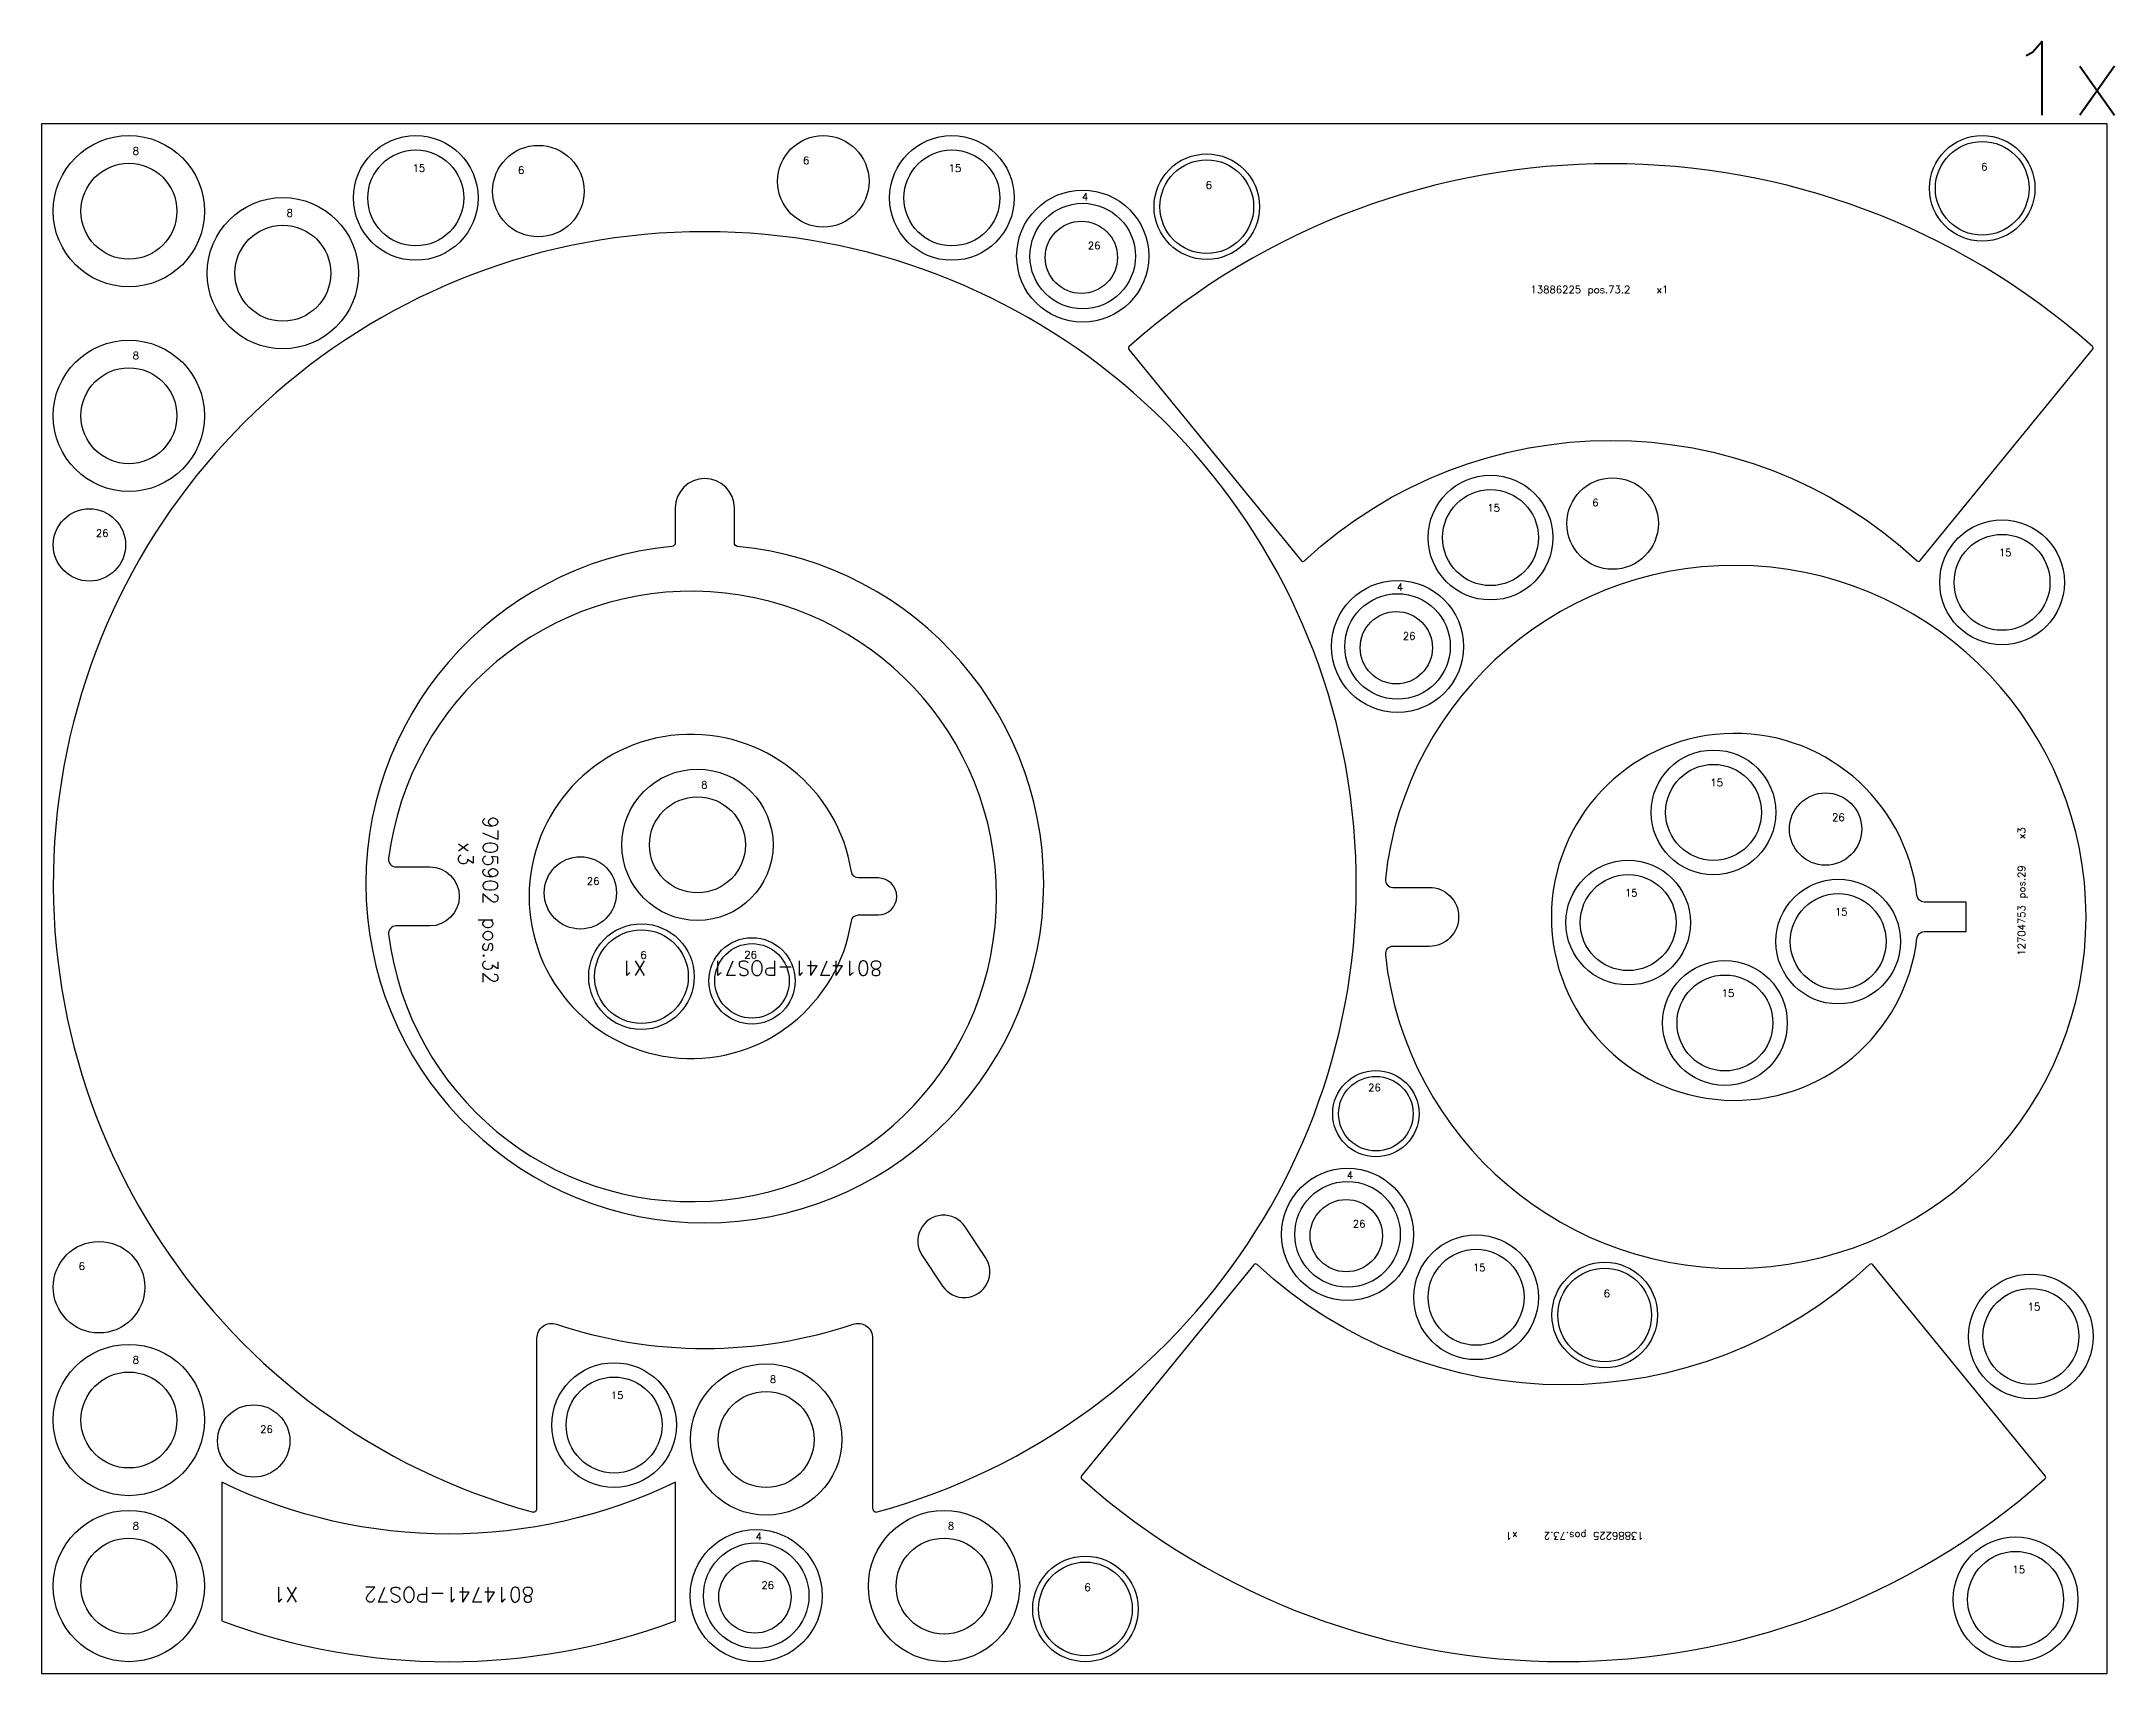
# Model space of a CAD drawing. Header units: millimetres. Extents: x 0 to 10220, y 0 to 2216.
# Drawn here: x 0 to 2810, y 0 to 2211 of the extents above; entities that cross this region are included whole.
import ezdxf

# ---------------------------------------------------------------- set-up
doc = ezdxf.new("R2010")
doc.units = ezdxf.units.MM
for name, color, linetype in [('--NestedParts--', 7, 'Continuous'), ('sheet', 24, 'Continuous'), ('Texto', 7, 'Continuous')]:
    doc.layers.add(name, color=color, linetype=linetype)
doc.styles.get("Standard").update_dxf_attribs({"font": 'txt.shx'})

msp = doc.modelspace()

# ---------------------------------------------------------------- linework, layer by layer
at = {"layer": '--NestedParts--', "color": 7}
for points in [[(1474.1, 1794.3), (1707.7, 1508.1, 0.433065), (1712.1, 1507.8, -0.392803), (2542.4, 1507.8, 0.433065), (2546.8, 1508.1), (2780.4, 1794.3, 0.402577), (2780.1, 1798.4, 0.378993), (1474.4, 1798.4, 0.402577)], [(665.3, 219, 0.495075), (671.7, 223.8), (671.7, 454.4, -0.512918), (698, 473.4, 0.163903), (1100.3, 473.4, -0.512918), (1126.7, 454.4), (1126.7, 223.8, 0.495075), (1133, 219, 7.417879)], [(859.2, 1579.4), (859.2, 1532.3, -0.386041), (854.6, 1527.3, 20.573616), (943.7, 1527.3, -0.386041), (939.2, 1532.3), (939.2, 1579.4, 1)], [(1821.7, 974.2, 18.586197), (1821.7, 1076.4, 0.446063), (1831.7, 1065.3), (1881, 1065.3, -0.414214), (1921, 1025.3), (1921, 1025.3, -0.414214), (1881, 985.3), (1831.7, 985.3, 0.446063)], [(526.4, 1013), (480.5, 1013, 0.451087), (470.6, 1001.7, 16.077802), (470.6, 1104.2, 0.451087), (480.5, 1093), (526.4, 1093, -0.999998)], [(1097.8, 1019.5, -0.370049), (1107.7, 1028), (1134.4, 1028, 1), (1134.4, 1078), (1107.7, 1078, -0.370049), (1097.8, 1086.5, 13.037584)], [(2542.3, 996.5, -0.380606), (2552.2, 1005.3), (2609, 1005.3), (2609, 1045.3), (2552.2, 1045.3, -0.380606), (2542.3, 1054.1, 17.208556)], [(1193.8, 566.5), (1221.5, 525, 1), (1279.8, 563.8), (1252, 605.4, 1.000001)], [(2716.1, 267.7), (2482.5, 553.9, 0.433065), (2478.1, 554.2, -0.392803), (1647.8, 554.2, 0.433065), (1643.4, 553.9), (1409.8, 267.7, 0.402577), (1410.1, 263.6, 0.378993), (2715.8, 263.6, 0.402577)], [(244.4, 259.1), (244.4, 71.3, 0.179748), (859.4, 71.3), (859.4, 259.1, -0.227785)]]:
    msp.add_lwpolyline(points, format="xyb", close=True, dxfattribs=at)
for centre, radius in [((118.5, 1981.5), 102.5), ((507.4, 1999.5), 84.5), ((1059.8, 2022), 62), ((1234.1, 1999.5), 84.5), ((2630.7, 2012.5), 71.5), ((507.4, 1999.5), 65), ((673.6, 2008.7), 62), ((1234.1, 1999.5), 65), ((1579.6, 1987.6), 71.5), ((2630.7, 2012.5), 63.5), ((118.5, 1981.5), 65), ((1579.6, 1987.6), 63.5), ((327.2, 1897.5), 102.5), ((1411.4, 1920.7), 89.5), ((1411.4, 1920.7), 71.5), ((1409.6, 1919), 49), ((327.2, 1897.5), 65), ((118.5, 1704.3), 102.5), ((118.5, 1704.3), 65), ((1964.2, 1539.2), 84.5), ((1964.2, 1539.2), 65), ((2129.7, 1558.3), 62), ((65, 1529.3), 49), ((2657.6, 1478.6), 84.5), ((2657.6, 1478.6), 65), ((1838.2, 1391.7), 89.5), ((1838.2, 1391.7), 71.5), ((1836.5, 1390), 49), ((2266.5, 1166.9), 84.5), ((889.2, 1122.9), 102.5), ((2266.5, 1166.9), 65), ((889.2, 1122.9), 65), ((2418.4, 1144.3), 49), ((730.5, 1057.8), 49), ((2150.8, 1017.5), 84.5), ((2150.8, 1017.5), 65), ((2435.5, 991.8), 84.5), ((2435.5, 991.8), 65), ((813.3, 944.3), 71.5), ((813.3, 944.3), 63.5), ((963.2, 938.6), 58.5), ((963.2, 938.6), 50.5), ((2282, 881.5), 84.5), ((2282, 881.5), 65), ((1808.8, 758.6), 58.5), ((1808.8, 758.6), 50.5), ((1770.4, 595.1), 89.5), ((1770.4, 595.1), 71.5), ((1768.7, 593.3), 49), ((1944.7, 509.8), 84.5), ((78, 523.5), 62), ((1944.7, 509.8), 65), ((2119, 485.8), 71.5), ((2119, 485.8), 63.5), ((2696.7, 456.8), 84.5), ((2696.7, 456.8), 65), ((118.5, 343.5), 102.5), ((118.5, 343.5), 65), ((776.2, 336.7), 84.5), ((776.2, 336.7), 65), ((982.3, 317.1), 102.5), ((982.3, 317.1), 65), ((287.7, 315.1), 49), ((118.5, 118.5), 102.5), ((1223.5, 118.5), 102.5), ((118.5, 118.5), 65), ((968.9, 105.5), 89.5), ((968.9, 105.5), 71.5), ((1223.5, 118.5), 65), ((2676, 100.5), 84.5), ((967.1, 103.8), 49), ((1415.1, 87.5), 71.5), ((1415.1, 87.5), 63.5), ((2676, 100.5), 65)]:
    msp.add_circle(centre, radius, dxfattribs=at)
at = {"layer": 'sheet', "color": 7}
msp.add_lwpolyline([(0, 0), (2800, 0), (2800, 2100), (0, 2100)], close=True, dxfattribs=at)

# ---------------------------------------------------------------- texts
at = {"insert": (2664.4, 2211.5), "char_height": 100, "attachment_point": 1}
msp.add_mtext_dynamic_manual_height_columns('1x', width=713.684, gutter_width=1, heights=[0], dxfattribs=at)
at = {"layer": 'Texto', "color": 3, "char_height": 10, "attachment_point": 1}
for s, insert, width in [('8', (123.6, 2068.1), 25.663), ('6', (1032.2, 2055.3), 25.663), ('15', (503, 2044.8), 25.663), ('6', (646, 2042.1), 25.663), ('15', (1229.7, 2044.8), 25.663), ('6', (2629.2, 2046.8), 25.663), ('4', (1410.4, 2005.9), 25.663), ('6', (1578.1, 2021.9), 25.663), ('8', (332.3, 1984.1), 25.663), ('26', (1418.4, 1939.9), 25.663), ('13886225 pos.73.2    x1', (2018.4, 1880.3), 464.106), ('8', (123.6, 1790.9), 25.663), ('15', (1959.9, 1584.5), 25.663), ('6', (2102.1, 1591.6), 25.663), ('26', (73.8, 1550.2), 25.663), ('15', (2653.3, 1523.9), 25.663), ('4', (1837.3, 1476.9), 25.663), ('26', (1845.3, 1410.9), 25.663), ('8', (894.3, 1209.4), 25.663), ('15', (2262.2, 1212.2), 25.663), ('26', (2427.2, 1165.2), 25.663), ('26', (739.3, 1078.7), 25.663), ('15', (2146.4, 1062.8), 25.663), ('15', (2431.1, 1037.1), 25.663), ('6', (811.8, 978.6), 25.663), ('26', (952.7, 979), 25.663), ('15', (2277.6, 926.8), 25.663), ('26', (1798.3, 799), 25.663), ('4', (1769.5, 680.3), 25.663), ('26', (1777.5, 614.3), 25.663), ('6', (50.4, 556.9), 25.663), ('15', (1940.3, 555.1), 25.663), ('6', (2117.6, 520.1), 25.663), ('15', (2692.3, 502.1), 25.663), ('8', (123.6, 430.1), 25.663), ('8', (987.3, 403.7), 25.663), ('15', (771.8, 382), 25.663), ('26', (296.5, 336), 25.663), ('8', (123.6, 205.1), 25.663), ('8', (1228.6, 205.1), 25.663), ('4', (968, 190.7), 25.663), ('15', (2671.7, 145.8), 25.663), ('26', (975.9, 124.7), 25.663), ('6', (1413.6, 121.8), 25.663)]:
    msp.add_mtext(s, dxfattribs=dict(at, insert=insert, width=width))
at = {"layer": 'Texto', "color": 3, "attachment_point": 1}
for s, insert, char_height, width, rotation in [('9705902 pos.32    x3', (618.5, 1162), 20, 275.333, 270), ('12704753 pos.29    x3', (2679.1, 972.7), 10, 431.076, 90), ('8014741-POS71     X1', (1139.7, 945.8), 20, 523.731, 180), ('13886225 pos.73.2    x1', (2171.8, 181.7), 10, 464.106, 180), ('8014741-POS72     X1', (667.9, 96.9), 20, 523.731, 180)]:
    msp.add_mtext(s, dxfattribs=dict(at, insert=insert, char_height=char_height, width=width, rotation=rotation))

doc.saveas('drawing.dxf')
